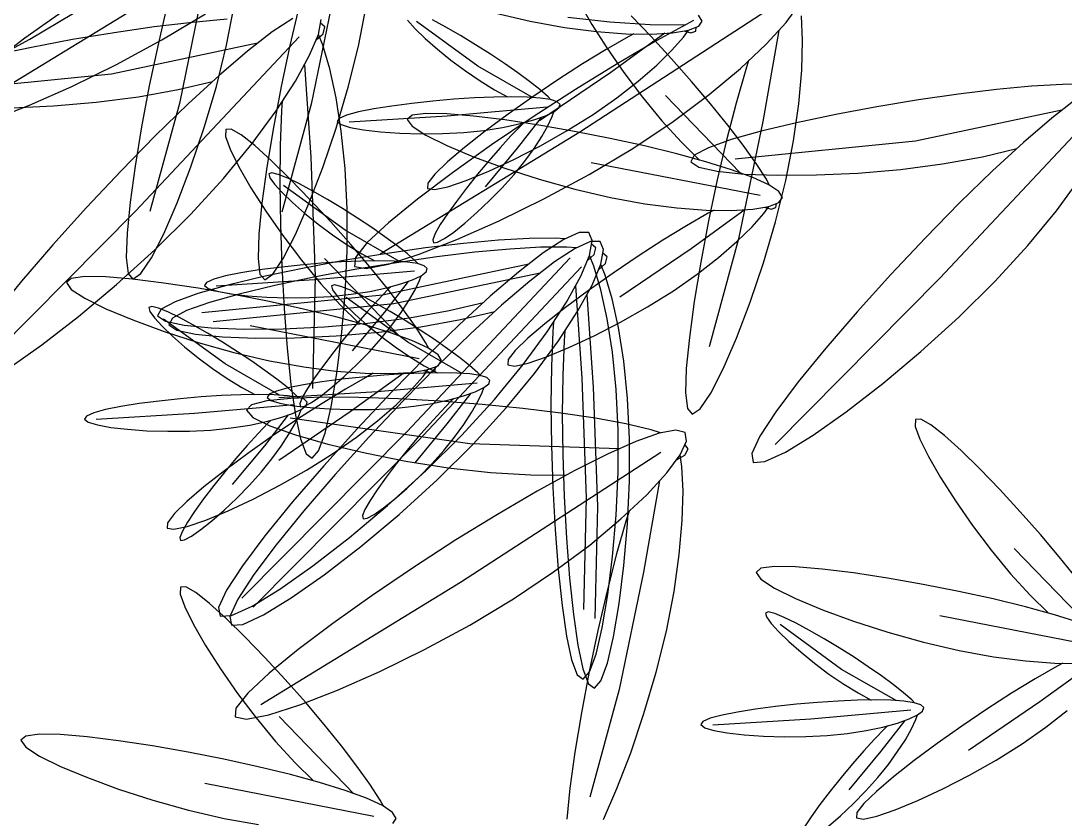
# Model space of a CAD drawing. Extents: x 302512 to 1034855, y -184136 to 410364.
# Drawn here: x 571288 to 573525, y 148566 to 150277 of the extents above; entities that cross this region are included whole.
import ezdxf

# ---------------------------------------------------------------- set-up
doc = ezdxf.new("R2010")
doc.units = 0
doc.header["$MEASUREMENT"] = 0
for name, color, linetype in [('坐椅', 7, 'Continuous'), ('树', 80, 'Continuous'), ('环境', 8, 'Continuous'), ('绿化', 97, 'Continuous'), ('绿地', 3, 'Continuous')]:
    doc.layers.add(name, color=color, linetype=linetype)
doc.styles.add('DIM_FONT', font='SIMPLEX.shx', dxfattribs={"width": 0.8})

# ---------------------------------------------------------------- blocks, each defined once
blk = doc.blocks.new('_F43BVI')
at = {"layer": '绿地'}
for p, q in [((-0.10868, 1.02029), (-0.00488, 0.8314)), ((-0.12962, 1.01317), (-0.13671, 0.99071)), ((-0.13671, 0.99071), (-0.14382, 0.96366)), ((-0.11471, 0.98297), (-0.12917, 0.84887)), ((-0.14382, 0.96366), (-0.15082, 0.9328)), ((-0.15082, 0.9328), (-0.15754, 0.8989)), ((-0.09716, 0.90173), (-0.09451, 0.93363)), ((-0.15754, 0.8989), (-0.16382, 0.86274)), ((-0.10205, 0.86564), (-0.09716, 0.90173)), ((0.36024, 0.87251), (0.28477, 0.73692)), ((-0.16382, 0.86274), (-0.16951, 0.82523)), ((-0.10913, 0.82807), (-0.10205, 0.86564)), ((0.33517, 0.86191), (0.24785, 0.8194)), ((0.29075, 0.86473), (0.26751, 0.85585)), ((-0.12917, 0.84887), (-0.16426, 0.68914)), ((0.26751, 0.85585), (0.24305, 0.84585)), ((0.36804, 0.85574), (0.38653, 0.79851)), ((0.24305, 0.84585), (0.218, 0.83496)), ((-0.00488, 0.8314), (0.09169, 0.64362)), ((0.218, 0.83496), (0.1933, 0.82361)), ((0.29235, 0.82011), (0.31281, 0.83071)), ((0.35988, 0.82918), (0.36091, 0.82326)), ((-0.16951, 0.82523), (-0.1744, 0.78779)), ((-0.11794, 0.79044), (-0.10913, 0.82807)), ((0.1933, 0.82361), (0.16996, 0.81224)), ((0.26846, 0.80929), (0.29235, 0.82011)), ((0.36091, 0.82326), (0.36559, 0.80096)), ((0.41003, 0.79671), (0.40175, 0.81962)), ((0.16996, 0.81224), (0.149, 0.8013)), ((0.149, 0.8013), (0.13146, 0.79125)), ((0.24284, 0.79922), (0.26846, 0.80929)), ((0.36559, 0.80096), (0.37136, 0.77675)), ((0.13146, 0.79125), (0.11834, 0.78253)), ((0.21652, 0.79019), (0.24284, 0.79922)), ((0.38653, 0.79851), (0.40825, 0.72385)), ((0.41765, 0.77162), (0.41003, 0.79671)), ((-0.24713, 0.78003), (-0.26846, 0.78594)), ((-0.1744, 0.78779), (-0.17825, 0.75194)), ((-0.12789, 0.7543), (-0.11794, 0.79044)), ((0.11834, 0.78253), (0.11068, 0.77559)), ((0.16647, 0.77617), (0.19067, 0.78243)), ((0.19067, 0.78243), (0.21652, 0.79019)), ((-0.22199, 0.77105), (-0.24713, 0.78003)), ((0.11068, 0.77559), (0.10948, 0.7709)), ((0.14508, 0.77165), (0.16647, 0.77617)), ((0.37136, 0.77675), (0.37808, 0.7512)), ((-0.28635, 0.7718), (-0.23074, 0.56357)), ((-0.19383, 0.75909), (-0.22199, 0.77105)), ((0.10948, 0.7709), (0.11542, 0.76877)), ((0.11542, 0.76877), (0.12767, 0.7691)), ((0.12767, 0.7691), (0.14508, 0.77165)), ((0.42428, 0.74491), (0.41765, 0.77162)), ((-0.26237, 0.76259), (-0.18863, 0.72331)), ((-0.16344, 0.74422), (-0.19383, 0.75909)), ((-0.13839, 0.7212), (-0.12789, 0.7543)), ((-0.17825, 0.75194), (-0.18085, 0.71921)), ((-0.13161, 0.72653), (-0.16344, 0.74422)), ((0.37808, 0.7512), (0.38561, 0.72494)), ((0.4298, 0.71763), (0.42428, 0.74491)), ((-0.24486, 0.72819), (-0.23811, 0.72328)), ((-0.09919, 0.70626), (-0.13161, 0.72653)), ((-0.23811, 0.72328), (-0.21191, 0.70553)), ((-0.18863, 0.72331), (-0.09486, 0.66976)), ((-0.18085, 0.71921), (-0.18198, 0.69115)), ((-0.14886, 0.6927), (-0.13839, 0.7212)), ((0.38561, 0.72494), (0.39364, 0.69897)), ((0.43413, 0.69099), (0.4298, 0.71763)), ((-0.13824, 0.71021), (-0.15465, 0.70594)), ((-0.13202, 0.71132), (-0.13824, 0.71021)), ((-0.11122, 0.71053), (-0.11452, 0.71204)), ((-0.11125, 0.70589), (-0.11122, 0.71053)), ((-0.21191, 0.70553), (-0.18277, 0.68694)), ((-0.12588, 0.70017), (-0.20135, 0.56457)), ((-0.17387, 0.69993), (-0.19537, 0.69238)), ((-0.15465, 0.70594), (-0.17387, 0.69993)), ((-0.1147, 0.70081), (-0.11125, 0.70589)), ((-0.10955, 0.69853), (-0.11412, 0.70467)), ((-0.10147, 0.68479), (-0.10955, 0.69853)), ((-0.06734, 0.68437), (-0.09919, 0.70626)), ((0.39364, 0.69897), (0.40187, 0.67434)), ((-0.28496, 0.69101), (-0.28826, 0.69252)), ((-0.28499, 0.68637), (-0.28496, 0.69101)), ((-0.15095, 0.68956), (-0.23827, 0.64706)), ((-0.19537, 0.69238), (-0.21861, 0.6835)), ((-0.18198, 0.69115), (-0.18141, 0.66928)), ((-0.15872, 0.67035), (-0.14886, 0.6927)), ((0.34914, 0.68926), (0.34063, 0.6842)), ((0.35244, 0.69089), (0.34914, 0.68926)), ((0.3671, 0.68736), (0.36355, 0.69006)), ((0.43718, 0.66618), (0.43413, 0.69099)), ((-0.30351, 0.65392), (-0.29331, 0.68427)), ((-0.28844, 0.68128), (-0.28499, 0.68637)), ((-0.28329, 0.679), (-0.28785, 0.68515)), ((-0.27521, 0.66527), (-0.28329, 0.679)), ((-0.21861, 0.6835), (-0.24307, 0.6735)), ((-0.18277, 0.68694), (-0.15138, 0.66794)), ((-0.11809, 0.68339), (-0.09959, 0.62616)), ((-0.09295, 0.66756), (-0.10147, 0.68479)), ((-0.0373, 0.66196), (-0.06734, 0.68437)), ((0.34063, 0.6842), (0.33084, 0.67772)), ((0.35769, 0.68563), (0.33738, 0.59741)), ((0.37386, 0.68097), (0.3671, 0.68736)), ((0.38143, 0.6727), (0.37386, 0.68097)), ((-0.24307, 0.6735), (-0.26812, 0.66261)), ((-0.18141, 0.66928), (-0.17891, 0.65514)), ((-0.16739, 0.65569), (-0.15872, 0.67035)), ((-0.09486, 0.66976), (-0.01053, 0.6143)), ((0.34536, 0.67562), (0.30332, 0.63765)), ((0.32001, 0.67), (0.30843, 0.66126)), ((0.33084, 0.67772), (0.32001, 0.67)), ((0.36478, 0.6775), (0.38442, 0.64842)), ((0.38952, 0.66272), (0.38143, 0.6727)), ((0.40187, 0.67434), (0.40998, 0.65214)), ((-0.26812, 0.66261), (-0.29283, 0.65126)), ((-0.29182, 0.66387), (-0.27333, 0.60663)), ((-0.26669, 0.64804), (-0.27521, 0.66527)), ((-0.15138, 0.66794), (-0.11852, 0.64899)), ((-0.08437, 0.64727), (-0.09295, 0.66756)), ((-0.01029, 0.64014), (-0.0373, 0.66196)), ((0.30843, 0.66126), (0.29635, 0.65169)), ((0.36451, 0.66129), (0.36605, 0.65814)), ((0.39788, 0.65123), (0.38952, 0.66272)), ((0.43887, 0.64438), (0.43718, 0.66618)), ((-0.3169, 0.62005), (-0.30351, 0.65392)), ((-0.29283, 0.65126), (-0.31617, 0.63989)), ((-0.19378, 0.64776), (-0.17331, 0.65836)), ((-0.17891, 0.65514), (-0.17426, 0.65027)), ((-0.17426, 0.65027), (-0.16739, 0.65569)), ((-0.12625, 0.65683), (-0.12521, 0.65091)), ((-0.12521, 0.65091), (-0.12054, 0.62861)), ((0.29635, 0.65169), (0.28407, 0.64153)), ((0.32814, 0.64526), (0.33789, 0.65452)), ((0.36605, 0.65814), (0.37228, 0.6464)), ((0.40621, 0.6384), (0.39788, 0.65123)), ((0.40998, 0.65214), (0.41766, 0.63343)), ((-0.25811, 0.62775), (-0.26669, 0.64804)), ((-0.21766, 0.63694), (-0.19378, 0.64776)), ((-0.11852, 0.64899), (-0.08541, 0.63082)), ((-0.07609, 0.62437), (-0.08437, 0.64727)), ((0.28407, 0.64153), (0.27207, 0.63116)), ((0.31651, 0.63532), (0.32814, 0.64526)), ((0.37228, 0.6464), (0.37944, 0.63377)), ((0.38442, 0.64842), (0.40869, 0.61011)), ((0.43912, 0.62679), (0.43887, 0.64438)), ((-0.29998, 0.63731), (-0.29895, 0.63139)), ((-0.29895, 0.63139), (-0.29427, 0.60908)), ((-0.24328, 0.62688), (-0.21766, 0.63694)), ((0.01245, 0.62001), (-0.01029, 0.64014)), ((0.30332, 0.63765), (0.24765, 0.59742)), ((0.27207, 0.63116), (0.26083, 0.62101)), ((0.30378, 0.62553), (0.31651, 0.63532)), ((0.37944, 0.63377), (0.38735, 0.62055)), ((0.41426, 0.62451), (0.40621, 0.6384)), ((0.41766, 0.63343), (0.42459, 0.61929)), ((-0.2696, 0.61784), (-0.24328, 0.62688)), ((-0.24983, 0.60484), (-0.25811, 0.62775)), ((-0.12054, 0.62861), (-0.11477, 0.6044)), ((-0.09959, 0.62616), (-0.07787, 0.5515)), ((-0.08541, 0.63082), (-0.05342, 0.61418)), ((-0.06848, 0.59927), (-0.07609, 0.62437)), ((0.2905, 0.6162), (0.30378, 0.62553)), ((0.42178, 0.61012), (0.41426, 0.62451)), ((0.43784, 0.6146), (0.43912, 0.62679)), ((-0.33276, 0.58526), (-0.3169, 0.62005)), ((-0.29545, 0.61008), (-0.2696, 0.61784)), ((-0.05342, 0.61418), (-0.02388, 0.59986)), ((0.02969, 0.60269), (0.01245, 0.62001)), ((0.26083, 0.62101), (0.25087, 0.61148)), ((0.27728, 0.60766), (0.2905, 0.6162)), ((0.38735, 0.62055), (0.39583, 0.60705)), ((0.42459, 0.61929), (0.43046, 0.61079)), ((0.43497, 0.60899), (0.43784, 0.6146)), ((-0.34104, 0.5993), (-0.31965, 0.60382)), ((-0.31965, 0.60382), (-0.29545, 0.61008)), ((-0.29427, 0.60908), (-0.2885, 0.58488)), ((-0.27333, 0.60663), (-0.25161, 0.53198)), ((-0.24221, 0.57975), (-0.24983, 0.60484)), ((-0.11477, 0.6044), (-0.10804, 0.57885)), ((0.24266, 0.603), (0.23673, 0.59599)), ((0.25087, 0.61148), (0.24266, 0.603)), ((0.26473, 0.60023), (0.27728, 0.60766)), ((0.39583, 0.60705), (0.40454, 0.5938)), ((0.42852, 0.5959), (0.42178, 0.61012)), ((0.43046, 0.61079), (0.43497, 0.60899)), ((-0.06184, 0.57256), (-0.06848, 0.59927)), ((-0.02388, 0.59986), (0.00185, 0.5886)), ((0.04019, 0.58929), (0.02969, 0.60269)), ((0.23673, 0.59599), (0.23356, 0.59086)), ((0.24413, 0.58998), (0.25348, 0.59423)), ((0.25348, 0.59423), (0.26473, 0.60023)), ((0.33738, 0.59741), (0.31512, 0.51157)), ((0.40454, 0.5938), (0.41314, 0.58133)), ((0.43425, 0.58249), (0.42852, 0.5959)), ((-0.2885, 0.58488), (-0.28178, 0.55933)), ((0.00185, 0.5886), (0.02243, 0.58118)), ((0.04273, 0.58091), (0.04019, 0.58929)), ((0.23356, 0.59086), (0.23365, 0.58804)), ((0.23365, 0.58804), (0.23732, 0.58781)), ((0.23732, 0.58781), (0.24413, 0.58998)), ((-0.23558, 0.55303), (-0.24221, 0.57975)), ((-0.10804, 0.57885), (-0.10052, 0.5526)), ((0.02243, 0.58118), (0.0365, 0.57836)), ((0.0365, 0.57836), (0.04273, 0.58091)), ((0.41314, 0.58133), (0.42129, 0.57021)), ((-0.05632, 0.54529), (-0.06184, 0.57256)), ((0.07138, 0.56783), (0.06662, 0.56615)), ((0.07583, 0.56318), (0.07138, 0.56783)), ((0.42129, 0.57021), (0.42862, 0.56097)), ((-0.28178, 0.55933), (-0.27426, 0.53307)), ((-0.23074, 0.56357), (-0.18188, 0.35815)), ((0.08464, 0.55747), (0.07415, 0.55919)), ((0.0773, 0.55477), (0.07583, 0.56318)), ((0.10597, 0.55156), (0.08464, 0.55747)), ((-0.26659, 0.54772), (-0.2699, 0.54609)), ((-0.25193, 0.5442), (-0.25548, 0.5469)), ((-0.23006, 0.52576), (-0.23558, 0.55303)), ((-0.11625, 0.55209), (-0.12047, 0.54932)), ((-0.11082, 0.54863), (-0.11625, 0.55209)), ((-0.10738, 0.54082), (-0.11082, 0.54863)), ((-0.10052, 0.5526), (-0.09248, 0.52662)), ((0.04986, 0.54854), (0.04472, 0.54143)), ((0.13111, 0.54259), (0.10597, 0.55156)), ((-0.2784, 0.54104), (-0.2882, 0.53455)), ((-0.26135, 0.54247), (-0.28165, 0.45425)), ((-0.2699, 0.54609), (-0.2784, 0.54104)), ((-0.24517, 0.53781), (-0.25193, 0.5442)), ((-0.23761, 0.52953), (-0.24517, 0.53781)), ((-0.1271, 0.54486), (-0.13131, 0.54209)), ((-0.12166, 0.5414), (-0.1271, 0.54486)), ((-0.11174, 0.53797), (-0.12234, 0.53713)), ((-0.11822, 0.53359), (-0.12166, 0.5414)), ((-0.08962, 0.53733), (-0.11174, 0.53797)), ((-0.1009, 0.5452), (-0.11149, 0.54436)), ((-0.07877, 0.54456), (-0.1009, 0.5452)), ((-0.06306, 0.53463), (-0.08962, 0.53733)), ((-0.05222, 0.54186), (-0.07877, 0.54456)), ((-0.052, 0.51865), (-0.05632, 0.54529)), ((-0.02201, 0.53698), (-0.05222, 0.54186)), ((0.01105, 0.52981), (-0.02201, 0.53698)), ((0.04472, 0.54143), (0.03247, 0.52132)), ((0.06675, 0.54333), (0.12236, 0.3351)), ((0.15927, 0.53062), (0.13111, 0.54259)), ((-0.27367, 0.53246), (-0.31571, 0.49448)), ((-0.2882, 0.53455), (-0.29902, 0.52684)), ((-0.27426, 0.53307), (-0.26622, 0.50709)), ((-0.25426, 0.53433), (-0.23462, 0.50526)), ((-0.22951, 0.51956), (-0.23761, 0.52953)), ((-0.13253, 0.52821), (-0.13582, 0.52008)), ((-0.03286, 0.52975), (-0.06306, 0.53463)), ((0.00021, 0.52258), (-0.03286, 0.52975)), ((0.04619, 0.52024), (0.01105, 0.52981)), ((0.09073, 0.53412), (0.16447, 0.49484)), ((0.18966, 0.51575), (0.15927, 0.53062)), ((-0.31061, 0.51809), (-0.32269, 0.50852)), ((-0.29902, 0.52684), (-0.31061, 0.51809)), ((-0.25452, 0.51813), (-0.25299, 0.51497)), ((-0.22573, 0.49912), (-0.23006, 0.52576)), ((-0.22116, 0.50806), (-0.22951, 0.51956)), ((-0.14337, 0.52098), (-0.14666, 0.51285)), ((-0.13582, 0.52008), (-0.14291, 0.49762)), ((-0.12573, 0.51996), (-0.02193, 0.33107)), ((-0.11488, 0.52719), (-0.01108, 0.3383)), ((-0.09248, 0.52662), (-0.08426, 0.502)), ((-0.08939, 0.52398), (-0.00841, 0.50348)), ((-0.04895, 0.49383), (-0.052, 0.51865)), ((0.03535, 0.51301), (0.00021, 0.52258)), ((0.03247, 0.52132), (0.01908, 0.49675)), ((0.08252, 0.50832), (0.04619, 0.52024)), ((-0.2909, 0.50209), (-0.28114, 0.51135)), ((-0.25299, 0.51497), (-0.24675, 0.50324)), ((-0.14666, 0.51285), (-0.15375, 0.49039)), ((-0.10024, 0.51675), (-0.01925, 0.49625)), ((0.07167, 0.50109), (0.03535, 0.51301)), ((0.22149, 0.49806), (0.18966, 0.51575)), ((-0.32269, 0.50852), (-0.33496, 0.49836)), ((-0.30252, 0.49216), (-0.2909, 0.50209)), ((-0.26622, 0.50709), (-0.25799, 0.48247)), ((-0.24675, 0.50324), (-0.23959, 0.49061)), ((-0.23462, 0.50526), (-0.21034, 0.46694)), ((-0.21282, 0.49524), (-0.22116, 0.50806)), ((-0.08426, 0.502), (-0.07615, 0.47979)), ((-0.00841, 0.50348), (0.09545, 0.47392)), ((0.05197, 0.50853), (0.00586, 0.38178)), ((0.10783, 0.48745), (0.07167, 0.50109)), ((0.11868, 0.49468), (0.08252, 0.50832)), ((0.10824, 0.49973), (0.11499, 0.49481)), ((-0.31571, 0.49448), (-0.37138, 0.45425)), ((-0.33496, 0.49836), (-0.34697, 0.488)), ((-0.31525, 0.48236), (-0.30252, 0.49216)), ((-0.23959, 0.49061), (-0.23168, 0.47738)), ((-0.22268, 0.47431), (-0.22573, 0.49912)), ((-0.20477, 0.48134), (-0.21282, 0.49524)), ((-0.15375, 0.49039), (-0.16087, 0.46334)), ((-0.14291, 0.49762), (-0.15003, 0.47057)), ((-0.12091, 0.48987), (-0.13537, 0.35577)), ((-0.06417, 0.49478), (-0.05644, 0.49162)), ((-0.05644, 0.49162), (-0.02675, 0.48065)), ((-0.04726, 0.47204), (-0.04895, 0.49383)), ((-0.01925, 0.49625), (0.08461, 0.46669)), ((0.01908, 0.49675), (0.00491, 0.46845)), ((0.11499, 0.49481), (0.14119, 0.47707)), ((0.15321, 0.4801), (0.11868, 0.49468)), ((0.16447, 0.49484), (0.25824, 0.4413)), ((0.25391, 0.4778), (0.22149, 0.49806)), ((-0.34697, 0.488), (-0.3582, 0.47784)), ((-0.32853, 0.47304), (-0.31525, 0.48236)), ((-0.25799, 0.48247), (-0.24988, 0.46027)), ((-0.19726, 0.46696), (-0.20477, 0.48134)), ((-0.13176, 0.48264), (-0.14622, 0.34854)), ((-0.07502, 0.48755), (-0.06729, 0.48439)), ((-0.06729, 0.48439), (-0.0376, 0.47342)), ((-0.02675, 0.48065), (0.00598, 0.46957)), ((0.14236, 0.47287), (0.10783, 0.48745)), ((-0.3582, 0.47784), (-0.36817, 0.46832)), ((-0.34176, 0.46449), (-0.32853, 0.47304)), ((-0.23168, 0.47738), (-0.22321, 0.46389)), ((-0.22099, 0.45251), (-0.22268, 0.47431)), ((-0.07615, 0.47979), (-0.06847, 0.46109)), ((-0.04701, 0.45444), (-0.04726, 0.47204)), ((-0.0376, 0.47342), (-0.00486, 0.46234)), ((0.09545, 0.47392), (0.1906, 0.44023)), ((0.14119, 0.47707), (0.17033, 0.45848)), ((0.17381, 0.45814), (0.14236, 0.47287)), ((0.18465, 0.46537), (0.15321, 0.4801)), ((0.28576, 0.4559), (0.25391, 0.4778)), ((-0.35431, 0.45706), (-0.34176, 0.46449)), ((-0.22321, 0.46389), (-0.2145, 0.45063)), ((-0.19052, 0.45273), (-0.19726, 0.46696)), ((-0.16087, 0.46334), (-0.16787, 0.43247)), ((-0.15003, 0.47057), (-0.15702, 0.4397)), ((0.00491, 0.46845), (-0.00972, 0.43714)), ((-0.00486, 0.46234), (0.03016, 0.45139)), ((0.00598, 0.46957), (0.04101, 0.45862)), ((0.08461, 0.46669), (0.17975, 0.433)), ((0.21154, 0.45127), (0.18465, 0.46537)), ((-0.36556, 0.45106), (-0.35431, 0.45706)), ((-0.28165, 0.45425), (-0.30391, 0.36841)), ((-0.24988, 0.46027), (-0.2422, 0.44156)), ((-0.22074, 0.43492), (-0.22099, 0.45251)), ((-0.18478, 0.43932), (-0.19052, 0.45273)), ((-0.06847, 0.46109), (-0.06153, 0.44695)), ((-0.04828, 0.44225), (-0.04701, 0.45444)), ((0.04101, 0.45862), (0.07745, 0.44809)), ((0.04959, 0.42545), (0.05979, 0.4558)), ((0.17033, 0.45848), (0.20172, 0.43947)), ((0.2007, 0.44404), (0.17381, 0.45814)), ((0.3158, 0.43349), (0.28576, 0.4559)), ((-0.3749, 0.44681), (-0.36556, 0.45106)), ((-0.2145, 0.45063), (-0.20589, 0.43817)), ((-0.06153, 0.44695), (-0.05566, 0.43844)), ((0.03016, 0.45139), (0.06661, 0.44086)), ((0.07745, 0.44809), (0.11394, 0.43836)), ((0.22158, 0.43134), (0.2007, 0.44404)), ((0.23242, 0.43857), (0.21154, 0.45127)), ((-0.2422, 0.44156), (-0.23527, 0.42742)), ((-0.22202, 0.42273), (-0.22074, 0.43492)), ((-0.20589, 0.43817), (-0.19775, 0.42704)), ((-0.1803, 0.42738), (-0.18478, 0.43932)), ((-0.15702, 0.4397), (-0.16374, 0.4058)), ((-0.1142, 0.4014), (-0.11156, 0.4333)), ((-0.10336, 0.40863), (-0.10071, 0.44054)), ((-0.05566, 0.43844), (-0.05116, 0.43664)), ((-0.05116, 0.43664), (-0.04828, 0.44225)), ((-0.00972, 0.43714), (-0.02447, 0.40354)), ((0.06661, 0.44086), (0.10309, 0.43113)), ((0.11394, 0.43836), (0.14898, 0.42986)), ((0.20172, 0.43947), (0.23458, 0.42052)), ((0.24583, 0.42807), (0.23242, 0.43857)), ((0.25824, 0.4413), (0.34257, 0.38584)), ((0.34281, 0.41167), (0.3158, 0.43349)), ((-0.23527, 0.42742), (-0.2294, 0.41892)), ((-0.19775, 0.42704), (-0.19041, 0.41781)), ((-0.17731, 0.41756), (-0.1803, 0.42738)), ((-0.16787, 0.43247), (-0.17458, 0.39857)), ((0.0362, 0.39158), (0.04959, 0.42545)), ((0.10309, 0.43113), (0.13814, 0.42263)), ((0.14898, 0.42986), (0.18109, 0.42301)), ((0.23498, 0.42084), (0.22158, 0.43134)), ((0.2503, 0.42055), (0.24583, 0.42807)), ((-0.36647, 0.39755), (-0.3983, 0.41524)), ((-0.2294, 0.41892), (-0.2249, 0.41712)), ((-0.2249, 0.41712), (-0.22202, 0.42273)), ((-0.19041, 0.41781), (-0.18423, 0.41101)), ((-0.17605, 0.41052), (-0.17731, 0.41756)), ((0.13814, 0.42263), (0.17024, 0.41578)), ((0.17024, 0.41578), (0.19792, 0.411)), ((0.18109, 0.42301), (0.20876, 0.41823)), ((0.20876, 0.41823), (0.23052, 0.41595)), ((0.23052, 0.41595), (0.24486, 0.41658)), ((0.23458, 0.42052), (0.26769, 0.40235)), ((0.23945, 0.41332), (0.23498, 0.42084)), ((0.24486, 0.41658), (0.2503, 0.42055)), ((-0.18423, 0.41101), (-0.17956, 0.40719)), ((-0.17956, 0.40719), (-0.17675, 0.40692)), ((-0.17675, 0.40692), (-0.17605, 0.41052)), ((-0.16374, 0.4058), (-0.17003, 0.36964)), ((-0.10826, 0.37254), (-0.10336, 0.40863)), ((-0.04428, 0.4051), (-0.06459, 0.31688)), ((-0.05283, 0.40872), (-0.06133, 0.40367)), ((-0.04952, 0.41035), (-0.05283, 0.40872)), ((-0.03486, 0.40683), (-0.03841, 0.40953)), ((-0.02811, 0.40044), (-0.03486, 0.40683)), ((0.19792, 0.411), (0.21967, 0.40872)), ((0.21967, 0.40872), (0.23402, 0.40935)), ((0.23402, 0.40935), (0.23945, 0.41332)), ((0.36555, 0.39154), (0.34281, 0.41167)), ((-0.33405, 0.37729), (-0.36647, 0.39755)), ((-0.17458, 0.39857), (-0.18087, 0.36241)), ((-0.1191, 0.36531), (-0.1142, 0.4014)), ((-0.07113, 0.39718), (-0.08195, 0.38947)), ((-0.06133, 0.40367), (-0.07113, 0.39718)), ((-0.02447, 0.40354), (-0.03896, 0.36849)), ((-0.03719, 0.39696), (-0.01755, 0.36789)), ((-0.02054, 0.39216), (-0.02811, 0.40044)), ((0.26769, 0.40235), (0.29968, 0.38572)), ((-0.42349, 0.39434), (-0.32972, 0.34079)), ((-0.16637, 0.38631), (-0.17487, 0.38125)), ((-0.16306, 0.38794), (-0.16637, 0.38631)), ((-0.1484, 0.38441), (-0.15195, 0.38711)), ((-0.05661, 0.39509), (-0.09864, 0.35711)), ((-0.08195, 0.38947), (-0.09354, 0.38072)), ((-0.01244, 0.38219), (-0.02054, 0.39216)), ((0.02034, 0.3568), (0.0362, 0.39158)), ((-0.3022, 0.3554), (-0.33405, 0.37729)), ((-0.17487, 0.38125), (-0.18467, 0.37477)), ((-0.15782, 0.38268), (-0.17813, 0.29446)), ((-0.14165, 0.37802), (-0.1484, 0.38441)), ((-0.13408, 0.36975), (-0.14165, 0.37802)), ((-0.09354, 0.38072), (-0.10562, 0.37115)), ((0.00586, 0.38178), (-0.06641, 0.23508)), ((-0.03746, 0.38076), (-0.03592, 0.3776)), ((-0.03592, 0.3776), (-0.02968, 0.36587)), ((-0.00409, 0.37069), (-0.01244, 0.38219)), ((0.29968, 0.38572), (0.32922, 0.37139)), ((-0.39243, 0.37423), (-0.39665, 0.37146)), ((-0.387, 0.37077), (-0.39243, 0.37423)), ((-0.37708, 0.36733), (-0.38767, 0.3665)), ((-0.38356, 0.36296), (-0.387, 0.37077)), ((-0.35495, 0.3667), (-0.37708, 0.36733)), ((-0.17015, 0.37267), (-0.21218, 0.3347)), ((-0.18467, 0.37477), (-0.19549, 0.36705)), ((-0.17003, 0.36964), (-0.17572, 0.33214)), ((-0.15073, 0.37455), (-0.13109, 0.34547)), ((-0.12598, 0.35977), (-0.13408, 0.36975)), ((-0.10999, 0.36799), (-0.12921, 0.36198)), ((-0.10562, 0.37115), (-0.11789, 0.36099)), ((-0.11534, 0.33497), (-0.10826, 0.37254)), ((-0.09358, 0.37226), (-0.10999, 0.36799)), ((-0.08736, 0.37337), (-0.09358, 0.37226)), ((-0.07383, 0.36472), (-0.06408, 0.37398)), ((-0.07004, 0.36286), (-0.06659, 0.36794)), ((-0.06657, 0.37258), (-0.06987, 0.37409)), ((-0.06659, 0.36794), (-0.06657, 0.37258)), ((-0.03896, 0.36849), (-0.05266, 0.33329)), ((-0.01755, 0.36789), (0.00673, 0.32957)), ((0.00425, 0.35787), (-0.00409, 0.37069)), ((0.32922, 0.37139), (0.35495, 0.36013)), ((-0.41763, 0.35797), (-0.38624, 0.33896)), ((-0.3284, 0.364), (-0.35495, 0.3667)), ((-0.29819, 0.35911), (-0.3284, 0.364)), ((-0.26513, 0.35194), (-0.29819, 0.35911)), ((-0.20708, 0.35831), (-0.21916, 0.34874)), ((-0.19549, 0.36705), (-0.20708, 0.35831)), ((-0.18087, 0.36241), (-0.18656, 0.32491)), ((-0.08123, 0.36222), (-0.1567, 0.22662)), ((-0.151, 0.35834), (-0.14946, 0.35519)), ((-0.12921, 0.36198), (-0.15071, 0.35443)), ((-0.11789, 0.36099), (-0.1299, 0.35063)), ((-0.12618, 0.32774), (-0.1191, 0.36531)), ((-0.11763, 0.34828), (-0.12598, 0.35977)), ((-0.08546, 0.35479), (-0.07383, 0.36472)), ((-0.06489, 0.36058), (-0.06946, 0.36672)), ((-0.05681, 0.34684), (-0.06489, 0.36058)), ((-0.02968, 0.36587), (-0.02252, 0.35324)), ((-0.39106, 0.34933), (-0.28726, 0.16044)), ((-0.27216, 0.33299), (-0.3022, 0.3554)), ((-0.22999, 0.34237), (-0.26513, 0.35194)), ((-0.21916, 0.34874), (-0.23143, 0.33858)), ((-0.10629, 0.35161), (-0.19361, 0.30911)), ((-0.18737, 0.34231), (-0.17762, 0.35157)), ((-0.14622, 0.34854), (-0.18131, 0.18881)), ((-0.15071, 0.35443), (-0.17396, 0.34555)), ((-0.13537, 0.35577), (-0.17046, 0.19604)), ((-0.09864, 0.35711), (-0.15431, 0.31688)), ((-0.14946, 0.35519), (-0.14322, 0.34345)), ((-0.1299, 0.35063), (-0.14113, 0.34047)), ((-0.09818, 0.34499), (-0.08546, 0.35479)), ((-0.02252, 0.35324), (-0.01461, 0.34001)), ((0.00279, 0.32236), (0.02034, 0.3568)), ((0.01229, 0.34397), (0.00425, 0.35787)), ((-0.36557, 0.34612), (-0.28459, 0.32562)), ((-0.32972, 0.34079), (-0.24539, 0.28533)), ((-0.19366, 0.33046), (-0.22999, 0.34237)), ((-0.199, 0.33237), (-0.18737, 0.34231)), ((-0.17396, 0.34555), (-0.19841, 0.33555)), ((-0.14113, 0.34047), (-0.1511, 0.33095)), ((-0.14322, 0.34345), (-0.13606, 0.33082)), ((-0.13109, 0.34547), (-0.10681, 0.30716)), ((-0.10929, 0.33545), (-0.11763, 0.34828)), ((-0.11147, 0.33567), (-0.09818, 0.34499)), ((-0.07343, 0.34544), (-0.05494, 0.28821)), ((-0.0483, 0.32961), (-0.05681, 0.34684)), ((-0.01461, 0.34001), (-0.00614, 0.32652)), ((0.01981, 0.32959), (0.01229, 0.34397)), ((-0.38624, 0.33896), (-0.35337, 0.32002)), ((-0.24515, 0.31116), (-0.27216, 0.33299)), ((-0.21218, 0.3347), (-0.26785, 0.29447)), ((-0.23143, 0.33858), (-0.24344, 0.32821)), ((-0.19841, 0.33555), (-0.22346, 0.32466)), ((-0.21172, 0.32258), (-0.199, 0.33237)), ((-0.1575, 0.31682), (-0.19366, 0.33046)), ((-0.17572, 0.33214), (-0.1806, 0.29469)), ((-0.1511, 0.33095), (-0.1593, 0.32247)), ((-0.13606, 0.33082), (-0.12815, 0.3176)), ((-0.12469, 0.32712), (-0.11147, 0.33567)), ((-0.12414, 0.29734), (-0.11534, 0.33497)), ((-0.10125, 0.32156), (-0.10929, 0.33545)), ((-0.05266, 0.33329), (-0.06498, 0.2994)), ((-0.02193, 0.33107), (0.07464, 0.1433)), ((-0.01108, 0.3383), (0.08548, 0.15053)), ((0.12236, 0.3351), (0.17122, 0.12968)), ((-0.28459, 0.32562), (-0.18073, 0.29605)), ((-0.24344, 0.32821), (-0.25467, 0.31806)), ((-0.22346, 0.32466), (-0.24817, 0.31331)), ((-0.22501, 0.31325), (-0.21172, 0.32258)), ((-0.18656, 0.32491), (-0.19145, 0.28746)), ((-0.1593, 0.32247), (-0.16524, 0.31545)), ((-0.14912, 0.30981), (-0.12865, 0.32041)), ((-0.13724, 0.31969), (-0.12469, 0.32712)), ((-0.13499, 0.29011), (-0.12618, 0.32774)), ((-0.09373, 0.30717), (-0.10125, 0.32156)), ((-0.03972, 0.30933), (-0.0483, 0.32961)), ((-0.01551, 0.28965), (0.00279, 0.32236)), ((-0.00614, 0.32652), (0.00257, 0.31326)), ((0.02655, 0.31536), (0.01981, 0.32959)), ((-0.39709, 0.312), (-0.41155, 0.1779)), ((-0.35337, 0.32002), (-0.32027, 0.30184)), ((-0.34035, 0.31691), (-0.33262, 0.31375)), ((-0.33262, 0.31375), (-0.30293, 0.30279)), ((-0.24817, 0.31331), (-0.27151, 0.30194)), ((-0.25467, 0.31806), (-0.26464, 0.30853)), ((-0.22241, 0.29104), (-0.24515, 0.31116)), ((-0.23823, 0.30471), (-0.22501, 0.31325)), ((-0.16524, 0.31545), (-0.16841, 0.31033)), ((-0.15783, 0.30944), (-0.14849, 0.31369)), ((-0.12297, 0.30224), (-0.1575, 0.31682)), ((-0.14849, 0.31369), (-0.13724, 0.31969)), ((-0.12815, 0.3176), (-0.11968, 0.3041)), ((-0.06459, 0.31688), (-0.08685, 0.23104)), ((-0.08159, 0.31888), (-0.08056, 0.31296)), ((-0.08056, 0.31296), (-0.07588, 0.29066)), ((0.00257, 0.31326), (0.01118, 0.3008)), ((0.03228, 0.30195), (0.02655, 0.31536)), ((-0.40401, 0.28476), (-0.43584, 0.30245)), ((-0.32027, 0.30184), (-0.28828, 0.28521)), ((-0.30293, 0.30279), (-0.2702, 0.29171)), ((-0.27151, 0.30194), (-0.29246, 0.291)), ((-0.26464, 0.30853), (-0.27284, 0.30005)), ((-0.25078, 0.29728), (-0.23823, 0.30471)), ((-0.173, 0.29899), (-0.14912, 0.30981)), ((-0.16841, 0.31033), (-0.16832, 0.3075)), ((-0.16832, 0.3075), (-0.16465, 0.30727)), ((-0.16465, 0.30727), (-0.15783, 0.30944)), ((-0.09153, 0.28751), (-0.12297, 0.30224)), ((-0.11968, 0.3041), (-0.11097, 0.29085)), ((-0.08699, 0.29295), (-0.09373, 0.30717)), ((-0.03144, 0.28642), (-0.03972, 0.30933)), ((0.03677, 0.29001), (0.03228, 0.30195)), ((-0.42621, 0.2927), (-0.4332, 0.26183)), ((-0.27878, 0.29304), (-0.28195, 0.28791)), ((-0.27284, 0.30005), (-0.27878, 0.29304)), ((-0.26203, 0.29128), (-0.25078, 0.29728)), ((-0.17813, 0.29446), (-0.20039, 0.20862)), ((-0.19863, 0.28893), (-0.173, 0.29899)), ((-0.1806, 0.29469), (-0.18446, 0.25884)), ((-0.18073, 0.29605), (-0.08558, 0.26237)), ((-0.13409, 0.2612), (-0.12414, 0.29734)), ((-0.08126, 0.27954), (-0.08699, 0.29295)), ((-0.06498, 0.2994), (-0.07533, 0.26825)), ((0.01118, 0.3008), (0.01932, 0.28967)), ((-0.37159, 0.2645), (-0.40401, 0.28476)), ((-0.29246, 0.291), (-0.31001, 0.28095)), ((-0.28828, 0.28521), (-0.25874, 0.27088)), ((-0.28195, 0.28791), (-0.28186, 0.28509)), ((-0.28186, 0.28509), (-0.27819, 0.28486)), ((-0.27819, 0.28486), (-0.27137, 0.28703)), ((-0.27137, 0.28703), (-0.26203, 0.29128)), ((-0.2702, 0.29171), (-0.23517, 0.28076)), ((-0.22495, 0.27989), (-0.19863, 0.28893)), ((-0.20517, 0.27372), (-0.22241, 0.29104)), ((-0.19145, 0.28746), (-0.1953, 0.25161)), ((-0.14493, 0.25397), (-0.13499, 0.29011)), ((-0.11097, 0.29085), (-0.10237, 0.27838)), ((-0.06464, 0.2734), (-0.09153, 0.28751)), ((-0.07588, 0.29066), (-0.07011, 0.26645)), ((-0.05494, 0.28821), (-0.03322, 0.21355)), ((-0.03362, 0.26003), (-0.01551, 0.28965)), ((-0.02382, 0.26132), (-0.03144, 0.28642)), ((0.01932, 0.28967), (0.02666, 0.28044)), ((0.03976, 0.28019), (0.03677, 0.29001)), ((-0.46103, 0.28155), (-0.36726, 0.228)), ((-0.31001, 0.28095), (-0.32312, 0.27223)), ((-0.25079, 0.27213), (-0.22495, 0.27989)), ((-0.23517, 0.28076), (-0.19873, 0.27022)), ((-0.19467, 0.26031), (-0.20517, 0.27372)), ((-0.10237, 0.27838), (-0.09422, 0.26726)), ((-0.07677, 0.26759), (-0.08126, 0.27954)), ((-0.04376, 0.26071), (-0.06464, 0.2734)), ((0.02666, 0.28044), (0.03283, 0.27364)), ((0.03283, 0.27364), (0.0375, 0.26982)), ((0.04102, 0.27315), (0.03976, 0.28019)), ((0.04032, 0.26955), (0.04102, 0.27315)), ((-0.33974, 0.24261), (-0.37159, 0.2645)), ((-0.33079, 0.2653), (-0.33198, 0.2606)), ((-0.32312, 0.27223), (-0.33079, 0.2653)), ((-0.29639, 0.26135), (-0.275, 0.26587)), ((-0.275, 0.26587), (-0.25079, 0.27213)), ((-0.25874, 0.27088), (-0.23301, 0.25962)), ((-0.19873, 0.27022), (-0.16224, 0.26049)), ((-0.09422, 0.26726), (-0.08689, 0.25802)), ((-0.07533, 0.26825), (-0.08314, 0.24127)), ((-0.07378, 0.25778), (-0.07677, 0.26759)), ((-0.07011, 0.26645), (-0.06338, 0.2409)), ((0.0375, 0.26982), (0.04032, 0.26955)), ((-0.4332, 0.26183), (-0.43992, 0.22793)), ((-0.37954, 0.23077), (-0.37689, 0.26267)), ((-0.33198, 0.2606), (-0.32605, 0.25848)), ((-0.32605, 0.25848), (-0.31379, 0.25881)), ((-0.31379, 0.25881), (-0.29639, 0.26135)), ((-0.23301, 0.25962), (-0.21243, 0.2522)), ((-0.19213, 0.25194), (-0.19467, 0.26031)), ((-0.18446, 0.25884), (-0.18706, 0.22611)), ((-0.16224, 0.26049), (-0.1272, 0.25199)), ((-0.14459, 0.22811), (-0.13409, 0.2612)), ((-0.08689, 0.25802), (-0.08071, 0.25122)), ((-0.07252, 0.25074), (-0.07378, 0.25778)), ((-0.05061, 0.23486), (-0.03362, 0.26003)), ((-0.03035, 0.25021), (-0.04376, 0.26071)), ((-0.01719, 0.23461), (-0.02382, 0.26132)), ((-0.45517, 0.24518), (-0.42378, 0.22617)), ((-0.21243, 0.2522), (-0.19836, 0.24939)), ((-0.19836, 0.24939), (-0.19213, 0.25194)), ((-0.1953, 0.25161), (-0.1979, 0.21888)), ((-0.15544, 0.22088), (-0.14493, 0.25397)), ((-0.1272, 0.25199), (-0.09509, 0.24514)), ((-0.09509, 0.24514), (-0.06742, 0.24037)), ((-0.08528, 0.24604), (-0.09378, 0.24099)), ((-0.08197, 0.24767), (-0.08528, 0.24604)), ((-0.08071, 0.25122), (-0.07604, 0.24741)), ((-0.07604, 0.24741), (-0.07322, 0.24713)), ((-0.07322, 0.24713), (-0.07252, 0.25074)), ((-0.06731, 0.24415), (-0.07086, 0.24685)), ((-0.02588, 0.24268), (-0.03035, 0.25021)), ((-0.3097, 0.22019), (-0.33974, 0.24261)), ((-0.09378, 0.24099), (-0.10357, 0.2345)), ((-0.07673, 0.24242), (-0.09703, 0.1542)), ((-0.08314, 0.24127), (-0.08781, 0.2199)), ((-0.06742, 0.24037), (-0.04566, 0.23808)), ((-0.06055, 0.23776), (-0.06731, 0.24415)), ((-0.06338, 0.2409), (-0.05586, 0.21465)), ((-0.05299, 0.22949), (-0.06055, 0.23776)), ((-0.04566, 0.23808), (-0.03132, 0.23872)), ((-0.03132, 0.23872), (-0.02588, 0.24268)), ((-0.4656, 0.23459), (-0.41674, 0.02917)), ((-0.43992, 0.22793), (-0.44621, 0.19178)), ((-0.42378, 0.22617), (-0.39091, 0.20722)), ((-0.38444, 0.19468), (-0.37954, 0.23077)), ((-0.36726, 0.228), (-0.28293, 0.17254)), ((-0.18706, 0.22611), (-0.18818, 0.19805)), ((-0.15507, 0.19961), (-0.14459, 0.22811)), ((-0.08905, 0.23241), (-0.13109, 0.19444)), ((-0.1144, 0.22679), (-0.12599, 0.21804)), ((-0.10357, 0.2345), (-0.1144, 0.22679)), ((-0.06964, 0.23428), (-0.04999, 0.20521)), ((-0.06553, 0.21551), (-0.05061, 0.23486)), ((-0.04489, 0.21951), (-0.05299, 0.22949)), ((-0.01166, 0.20734), (-0.01719, 0.23461)), ((-0.28269, 0.19837), (-0.3097, 0.22019)), ((-0.1979, 0.21888), (-0.19903, 0.19082)), ((-0.16591, 0.19238), (-0.15544, 0.22088)), ((-0.12599, 0.21804), (-0.13807, 0.20847)), ((-0.08781, 0.2199), (-0.08877, 0.20558)), ((-0.0699, 0.21808), (-0.06836, 0.21493)), ((-0.03654, 0.20801), (-0.04489, 0.21951)), ((-0.39091, 0.20722), (-0.35781, 0.18905)), ((-0.13807, 0.20847), (-0.15034, 0.19831)), ((-0.10627, 0.20205), (-0.09652, 0.2113)), ((-0.07745, 0.20335), (-0.06553, 0.21551)), ((-0.06836, 0.21493), (-0.06213, 0.20319)), ((-0.05586, 0.21465), (-0.04783, 0.18867)), ((-0.0282, 0.19519), (-0.03654, 0.20801)), ((-0.00734, 0.1807), (-0.01166, 0.20734)), ((-0.25995, 0.17824), (-0.28269, 0.19837)), ((-0.18818, 0.19805), (-0.18761, 0.17618)), ((-0.16493, 0.17725), (-0.15507, 0.19961)), ((-0.15034, 0.19831), (-0.16234, 0.18795)), ((-0.1179, 0.19211), (-0.10627, 0.20205)), ((-0.08877, 0.20558), (-0.08542, 0.19974)), ((-0.08542, 0.19974), (-0.07745, 0.20335)), ((-0.06213, 0.20319), (-0.05497, 0.19056)), ((-0.04999, 0.20521), (-0.02572, 0.1669)), ((0.26994, 0.20104), (0.25072, 0.19503)), ((0.28635, 0.20531), (0.26994, 0.20104)), ((0.29257, 0.20642), (0.28635, 0.20531)), ((-0.44621, 0.19178), (-0.4519, 0.15427)), ((-0.39152, 0.15711), (-0.38444, 0.19468)), ((-0.35781, 0.18905), (-0.32582, 0.17242)), ((-0.19903, 0.19082), (-0.19845, 0.16895)), ((-0.13109, 0.19444), (-0.18676, 0.1542)), ((-0.17577, 0.17002), (-0.16591, 0.19238)), ((-0.13063, 0.18232), (-0.1179, 0.19211)), ((-0.05497, 0.19056), (-0.04706, 0.17733)), ((-0.04783, 0.18867), (-0.0396, 0.16405)), ((-0.02015, 0.18129), (-0.0282, 0.19519)), ((0.2987, 0.19527), (0.22323, 0.05967)), ((0.25072, 0.19503), (0.22922, 0.18748)), ((-0.16234, 0.18795), (-0.17358, 0.17779)), ((-0.14391, 0.17299), (-0.13063, 0.18232)), ((-0.01264, 0.16691), (-0.02015, 0.18129)), ((-0.00429, 0.15588), (-0.00734, 0.1807)), ((0.27363, 0.18466), (0.18632, 0.14216)), ((0.22922, 0.18748), (0.20597, 0.1786)), ((-0.41155, 0.1779), (-0.44664, 0.01818)), ((-0.32582, 0.17242), (-0.29628, 0.15809)), ((-0.24271, 0.16093), (-0.25995, 0.17824)), ((-0.18761, 0.17618), (-0.18511, 0.16205)), ((-0.18443, 0.15536), (-0.17577, 0.17002)), ((-0.17358, 0.17779), (-0.18355, 0.16827)), ((-0.17359, 0.16259), (-0.16493, 0.17725)), ((-0.15714, 0.16445), (-0.14391, 0.17299)), ((-0.04706, 0.17733), (-0.03859, 0.16384)), ((0.20597, 0.1786), (0.18152, 0.1686)), ((-0.28726, 0.16044), (-0.1907, -0.02734)), ((-0.23221, 0.14752), (-0.24271, 0.16093)), ((-0.19845, 0.16895), (-0.19596, 0.15482)), ((-0.18355, 0.16827), (-0.19175, 0.15979)), ((-0.18511, 0.16205), (-0.18047, 0.15718)), ((-0.18047, 0.15718), (-0.17359, 0.16259)), ((-0.16968, 0.15701), (-0.15714, 0.16445)), ((-0.0396, 0.16405), (-0.03149, 0.14184)), ((-0.03859, 0.16384), (-0.02987, 0.15058)), ((-0.00589, 0.15268), (-0.01264, 0.16691)), ((0.18152, 0.1686), (0.15647, 0.15771)), ((-0.4519, 0.15427), (-0.45678, 0.11683)), ((-0.40032, 0.11948), (-0.39152, 0.15711)), ((-0.29628, 0.15809), (-0.27055, 0.14683)), ((-0.19768, 0.15278), (-0.20086, 0.14765)), ((-0.19175, 0.15979), (-0.19768, 0.15278)), ((-0.19596, 0.15482), (-0.19131, 0.14995)), ((-0.19131, 0.14995), (-0.18443, 0.15536)), ((-0.19028, 0.14677), (-0.18094, 0.15101)), ((-0.18094, 0.15101), (-0.16968, 0.15701)), ((-0.09703, 0.1542), (-0.11929, 0.06836)), ((-0.00016, 0.13927), (-0.00589, 0.15268)), ((-0.0026, 0.13409), (-0.00429, 0.15588)), ((0.15647, 0.15771), (0.13176, 0.14636)), ((0.23081, 0.14286), (0.25128, 0.15346)), ((-0.27055, 0.14683), (-0.24997, 0.13941)), ((-0.22967, 0.13915), (-0.23221, 0.14752)), ((-0.20086, 0.14765), (-0.20076, 0.14482)), ((-0.20076, 0.14482), (-0.19709, 0.14459)), ((-0.19709, 0.14459), (-0.19028, 0.14677)), ((-0.03149, 0.14184), (-0.02381, 0.12314)), ((-0.02987, 0.15058), (-0.02127, 0.13812)), ((0.13176, 0.14636), (0.10842, 0.13499)), ((0.20692, 0.13204), (0.23081, 0.14286)), ((-0.24997, 0.13941), (-0.2359, 0.1366)), ((-0.2359, 0.1366), (-0.22967, 0.13915)), ((-0.02127, 0.13812), (-0.01313, 0.12699)), ((-0.00235, 0.11649), (-0.0026, 0.13409)), ((0.00432, 0.12733), (-0.00016, 0.13927)), ((0.10842, 0.13499), (0.08747, 0.12405)), ((0.1813, 0.12198), (0.20692, 0.13204)), ((-0.02381, 0.12314), (-0.01688, 0.109)), ((-0.01313, 0.12699), (-0.00579, 0.11776)), ((0.00731, 0.11751), (0.00432, 0.12733)), ((0.08747, 0.12405), (0.06992, 0.114)), ((-0.45678, 0.11683), (-0.46064, 0.08097)), ((-0.41027, 0.08334), (-0.40032, 0.11948)), ((-0.00579, 0.11776), (0.00039, 0.11096)), ((-0.00362, 0.1043), (-0.00235, 0.11649)), ((0.00857, 0.11047), (0.00731, 0.11751)), ((0.06992, 0.114), (0.05681, 0.10528)), ((0.15498, 0.11294), (0.1813, 0.12198)), ((-0.01688, 0.109), (-0.011, 0.10049)), ((-0.0065, 0.0987), (-0.00362, 0.1043)), ((0.00039, 0.11096), (0.00506, 0.10714)), ((0.00506, 0.10714), (0.00787, 0.10687)), ((0.00787, 0.10687), (0.00857, 0.11047)), ((0.05681, 0.10528), (0.04914, 0.09835)), ((0.10493, 0.09892), (0.12914, 0.10518)), ((0.12914, 0.10518), (0.15498, 0.11294)), ((-0.011, 0.10049), (-0.0065, 0.0987)), ((0.04914, 0.09835), (0.04795, 0.09365)), ((0.06613, 0.09186), (0.08354, 0.0944)), ((0.08354, 0.0944), (0.10493, 0.09892)), ((0.04795, 0.09365), (0.05388, 0.09153)), ((0.05388, 0.09153), (0.06613, 0.09186))]:
    blk.add_line(p, q, dxfattribs=at)
for points in [[(-0.12034, 0.99863), (-0.11078, 0.97204), (-0.09789, 0.94104), (-0.08212, 0.90649), (-0.06387, 0.86925), (-0.04357, 0.83017), (-0.02172, 0.79024), (0.00085, 0.75094), (0.02325, 0.71392), (0.04457, 0.68079), (0.06391, 0.65319), (0.08036, 0.63274), (0.09303, 0.62106), (0.101, 0.61979), (0.10363, 0.62996), (0.10123, 0.65025), (0.09438, 0.67876), (0.08365, 0.71358), (0.0696, 0.75281), (0.05281, 0.79454), (0.03384, 0.83686), (0.01327, 0.87787), (-0.0083, 0.91587), (-0.03016, 0.95009), (-0.05154, 0.97993)], [(0.33001, 0.85533), (0.31604, 0.83561), (0.30101, 0.81276), (0.28528, 0.78738), (0.26921, 0.76005), (0.25322, 0.73144), (0.2379, 0.70263), (0.22389, 0.6748), (0.21185, 0.64912), (0.20242, 0.62676), (0.19624, 0.6089), (0.19397, 0.59671), (0.19624, 0.59136), (0.20345, 0.59365), (0.21491, 0.60288), (0.22967, 0.61796), (0.2468, 0.63784), (0.26535, 0.66142), (0.28437, 0.68763), (0.30292, 0.71539), (0.32006, 0.74363), (0.33498, 0.77134), (0.34748, 0.79776), (0.3575, 0.82222), (0.36497, 0.84404)], [(-0.29483, 0.69227), (-0.28777, 0.65495), (-0.27896, 0.61443), (-0.2686, 0.57163), (-0.25693, 0.52763), (-0.24441, 0.48407), (-0.23152, 0.44277), (-0.21874, 0.4055), (-0.20656, 0.37408), (-0.19548, 0.35028), (-0.18597, 0.33592), (-0.17853, 0.33277), (-0.17355, 0.34202), (-0.17102, 0.3623), (-0.17086, 0.39162), (-0.17295, 0.428), (-0.17721, 0.46945), (-0.18353, 0.51398), (-0.19183, 0.55961), (-0.202, 0.60434), (-0.21385, 0.64641), (-0.22689, 0.68486), (-0.24052, 0.71895), (-0.25413, 0.74794), (-0.26715, 0.7711), (-0.27896, 0.78768)], [(-0.35694, 0.52352), (-0.33981, 0.55176), (-0.32488, 0.57946), (-0.31238, 0.60589), (-0.30237, 0.63035), (-0.2949, 0.65217), (-0.29004, 0.67067), (-0.28785, 0.68516), (-0.2884, 0.69497), (-0.29175, 0.69942), (-0.29788, 0.69803)], [(-0.47927, 0.1551), (-0.46638, 0.11379), (-0.4536, 0.07653)], [(-0.40572, 0.06264), (-0.40781, 0.09902), (-0.41207, 0.14047), (-0.41839, 0.185), (-0.42669, 0.23063), (-0.43686, 0.27537)], [(-0.188, 0.0078), (-0.19873, 0.04262), (-0.21278, 0.08185), (-0.22957, 0.12358), (-0.24854, 0.1659), (-0.26911, 0.2069), (-0.29069, 0.24491), (-0.31254, 0.27913), (-0.33392, 0.30897), (-0.35408, 0.33387), (-0.37225, 0.35324), (-0.38769, 0.36651), (-0.39964, 0.37311)], [(-0.40856, 0.349), (-0.40273, 0.32767), (-0.39316, 0.30108), (-0.38028, 0.27008), (-0.3645, 0.23553), (-0.34625, 0.19829), (-0.32595, 0.15921), (-0.30411, 0.11927), (-0.28153, 0.07998), (-0.25913, 0.04296), (-0.23781, 0.00983)], [(-0.45593, 0.07221), (-0.46423, 0.11784), (-0.4744, 0.16258), (-0.48625, 0.20464), (-0.49929, 0.24309), (-0.51292, 0.27718), (-0.52653, 0.30617), (-0.53955, 0.32933), (-0.55136, 0.34591), (-0.56138, 0.35517), (-0.56902, 0.35638), (-0.57381, 0.34907), (-0.57582, 0.3339), (-0.57525, 0.31179), (-0.57232, 0.28368), (-0.56723, 0.2505), (-0.56017, 0.21319), (-0.55136, 0.17266), (-0.541, 0.12986)], [(0.30993, 0.2096), (0.30658, 0.21404), (0.30044, 0.21266), (0.29181, 0.20581), (0.28103, 0.19409), (0.26847, 0.17808), (0.2545, 0.15836), (0.23947, 0.13552), (0.22374, 0.11013), (0.20768, 0.0828), (0.19168, 0.05419), (0.17636, 0.02538), (0.16236, -0.00245), (0.15031, -0.02813), (0.14088, -0.05048), (0.1347, -0.06835), (0.13243, -0.08054), (0.13471, -0.08589), (0.14191, -0.0836), (0.15337, -0.07437), (0.16814, -0.05928), (0.18527, -0.03941), (0.20381, -0.01583), (0.22283, 0.01038), (0.24138, 0.03814), (0.25852, 0.06638), (0.27344, 0.09409)]]:
    blk.add_lwpolyline(points, dxfattribs=at)
for points in [[(-0.21691, 0.5877), (-0.2329, 0.55909), (-0.24823, 0.53028), (-0.26223, 0.50245), (-0.27427, 0.47677), (-0.28371, 0.45442), (-0.28988, 0.43655), (-0.29216, 0.42436), (-0.28988, 0.41901), (-0.28267, 0.4213), (-0.27121, 0.43053), (-0.25645, 0.44562), (-0.23932, 0.46549), (-0.22077, 0.48907), (-0.20175, 0.51528), (-0.1832, 0.54304), (-0.16607, 0.57128), (-0.15114, 0.59899), (-0.13864, 0.62541), (-0.12863, 0.64987), (-0.12116, 0.67169), (-0.1163, 0.69019), (-0.11411, 0.70469), (-0.11466, 0.7145), (-0.11801, 0.71894), (-0.12415, 0.71756), (-0.13278, 0.71071), (-0.14356, 0.69899), (-0.15611, 0.68298), (-0.17009, 0.66326), (-0.18512, 0.64042), (-0.20084, 0.61503)], [(0.32491, 0.60785), (0.32059, 0.58923), (0.31667, 0.5706), (0.31334, 0.55274), (0.31075, 0.53639), (0.30909, 0.52234), (0.30853, 0.51133), (0.30923, 0.50413), (0.31137, 0.5015), (0.31504, 0.50395), (0.31997, 0.51098), (0.32579, 0.52183), (0.33217, 0.53574), (0.33874, 0.55196), (0.34515, 0.56973), (0.35104, 0.58829), (0.35607, 0.6069), (0.35994, 0.62484), (0.36266, 0.64167), (0.3643, 0.657), (0.36495, 0.67044), (0.36468, 0.68159), (0.36355, 0.69007), (0.36165, 0.69548), (0.35906, 0.69743), (0.35584, 0.69566), (0.35211, 0.69042), (0.34797, 0.68211), (0.34354, 0.6711), (0.3389, 0.65778), (0.33418, 0.64255), (0.32948, 0.62577)], [(0.0845, 0.34316), (0.09617, 0.29916), (0.10869, 0.25561), (0.12158, 0.2143), (0.13436, 0.17704), (0.14654, 0.14561), (0.15762, 0.12182), (0.16713, 0.10745), (0.17457, 0.10431), (0.17955, 0.11355), (0.18208, 0.13383), (0.18224, 0.16315), (0.18015, 0.19953), (0.17589, 0.24098), (0.16957, 0.28551), (0.16127, 0.33114), (0.1511, 0.37587), (0.13925, 0.41794), (0.12621, 0.45639), (0.11258, 0.49048), (0.09897, 0.51947), (0.08595, 0.54263), (0.07414, 0.55921), (0.06412, 0.56847), (0.05648, 0.56968), (0.05169, 0.56237), (0.04968, 0.5472), (0.05025, 0.52509), (0.05318, 0.49698), (0.05827, 0.4638), (0.06533, 0.42648), (0.07414, 0.38596)], [(-0.29412, 0.46469), (-0.29844, 0.44606), (-0.30236, 0.42744), (-0.3057, 0.40957), (-0.30828, 0.39323), (-0.30994, 0.37917), (-0.31051, 0.36816), (-0.3098, 0.36096), (-0.30766, 0.35833), (-0.30399, 0.36078), (-0.29907, 0.36781), (-0.29324, 0.37866), (-0.28686, 0.39257), (-0.28029, 0.40879), (-0.27389, 0.42656), (-0.26799, 0.44513), (-0.26297, 0.46373), (-0.2591, 0.48168), (-0.25638, 0.49851), (-0.25473, 0.51384), (-0.25408, 0.52728), (-0.25436, 0.53843), (-0.25548, 0.54691), (-0.25738, 0.55232), (-0.25998, 0.55426), (-0.26319, 0.55249), (-0.26692, 0.54726), (-0.27106, 0.53894), (-0.2755, 0.52793), (-0.28013, 0.51462), (-0.28485, 0.49938), (-0.28955, 0.48261)], [(-0.04977, 0.33708), (-0.02793, 0.29714), (-0.00535, 0.25785), (0.01705, 0.22082), (0.03837, 0.1877), (0.0577, 0.1601), (0.07416, 0.13964), (0.08682, 0.12797), (0.0948, 0.12669), (0.09743, 0.13686), (0.09503, 0.15715), (0.08818, 0.18567), (0.07745, 0.22049), (0.0634, 0.25972), (0.04661, 0.30144), (0.02764, 0.34376), (0.00707, 0.38477), (-0.01451, 0.42278), (-0.03636, 0.45699), (-0.05774, 0.48684), (-0.0779, 0.51173), (-0.09607, 0.5311), (-0.11151, 0.54438), (-0.12346, 0.55097), (-0.13116, 0.55032), (-0.13406, 0.54208), (-0.13238, 0.52686), (-0.12655, 0.50553), (-0.11698, 0.47894), (-0.1041, 0.44794), (-0.08832, 0.4134), (-0.07007, 0.37616)], [(-0.06062, 0.32984), (-0.03877, 0.28991), (-0.0162, 0.25062), (0.0062, 0.21359), (0.02752, 0.18047), (0.04686, 0.15286), (0.06331, 0.13241), (0.07598, 0.12074), (0.08395, 0.11946), (0.08658, 0.12963), (0.08419, 0.14992), (0.07734, 0.17844), (0.0666, 0.21326), (0.05255, 0.25248), (0.03576, 0.29421), (0.0168, 0.33653), (-0.00377, 0.37754), (-0.02535, 0.41555), (-0.04721, 0.44976), (-0.06859, 0.47961), (-0.08874, 0.5045), (-0.10692, 0.52387), (-0.12235, 0.53715), (-0.1343, 0.54374), (-0.142, 0.54309), (-0.1449, 0.53485), (-0.14323, 0.51963), (-0.13739, 0.4983), (-0.12782, 0.47171), (-0.11494, 0.44071), (-0.09917, 0.40617), (-0.08092, 0.36893)], [(-0.07705, 0.32732), (-0.08138, 0.30869), (-0.08529, 0.29007), (-0.08863, 0.2722), (-0.09121, 0.25586), (-0.09287, 0.2418), (-0.09344, 0.23079), (-0.09274, 0.22359), (-0.09059, 0.22096), (-0.08693, 0.22341), (-0.082, 0.23044), (-0.07617, 0.24129), (-0.0698, 0.2552), (-0.06323, 0.27142), (-0.05682, 0.28919), (-0.05092, 0.30776), (-0.0459, 0.32636), (-0.04203, 0.34431), (-0.03931, 0.36114), (-0.03766, 0.37647), (-0.03702, 0.38991), (-0.03729, 0.40106), (-0.03842, 0.40954), (-0.04031, 0.41495), (-0.04291, 0.41689), (-0.04612, 0.41512), (-0.04985, 0.40989), (-0.05399, 0.40157), (-0.05843, 0.39056), (-0.06306, 0.37725), (-0.06778, 0.36201), (-0.07248, 0.34524)], [(-0.19059, 0.3049), (-0.19492, 0.28628), (-0.19883, 0.26765), (-0.20217, 0.24979), (-0.20475, 0.23345), (-0.20641, 0.21939), (-0.20698, 0.20838), (-0.20628, 0.20118), (-0.20413, 0.19855), (-0.20047, 0.201), (-0.19554, 0.20803), (-0.18971, 0.21888), (-0.18334, 0.23279), (-0.17677, 0.24901), (-0.17036, 0.26678), (-0.16446, 0.28534), (-0.15944, 0.30395), (-0.15557, 0.32189), (-0.15285, 0.33872), (-0.1512, 0.35405), (-0.15056, 0.36749), (-0.15083, 0.37865), (-0.15196, 0.38712), (-0.15385, 0.39253), (-0.15645, 0.39448), (-0.15966, 0.39271), (-0.16339, 0.38747), (-0.16753, 0.37916), (-0.17197, 0.36815), (-0.1766, 0.35483), (-0.18132, 0.3396), (-0.18602, 0.32282)], [(-0.17225, 0.24975), (-0.18825, 0.22114), (-0.20357, 0.19233), (-0.21757, 0.1645), (-0.22962, 0.13882), (-0.23905, 0.11647), (-0.24523, 0.0986), (-0.2475, 0.08641), (-0.24522, 0.08106), (-0.23802, 0.08335), (-0.22656, 0.09258), (-0.21179, 0.10767), (-0.19466, 0.12754), (-0.17612, 0.15112), (-0.1571, 0.17733), (-0.13854, 0.20509), (-0.12141, 0.23333), (-0.10649, 0.26104), (-0.09399, 0.28746), (-0.08397, 0.31192), (-0.0765, 0.33374), (-0.07164, 0.35224), (-0.06946, 0.36674), (-0.07, 0.37655), (-0.07335, 0.38099), (-0.07949, 0.37961), (-0.08812, 0.37276), (-0.0989, 0.36104), (-0.11145, 0.34503), (-0.12543, 0.32531), (-0.14046, 0.30247), (-0.15619, 0.27708)], [(-0.1095, 0.16464), (-0.11382, 0.14601), (-0.11774, 0.12739), (-0.12107, 0.10952), (-0.12366, 0.09318), (-0.12532, 0.07912), (-0.12588, 0.06811), (-0.12518, 0.06091), (-0.12304, 0.05828), (-0.11937, 0.06073), (-0.11445, 0.06776), (-0.10862, 0.07861), (-0.10224, 0.09253), (-0.09567, 0.10875), (-0.08926, 0.12652), (-0.08337, 0.14508), (-0.07835, 0.16368), (-0.07448, 0.18163), (-0.07176, 0.19846), (-0.07011, 0.21379), (-0.06946, 0.22723), (-0.06974, 0.23838), (-0.07086, 0.24686), (-0.07276, 0.25227), (-0.07536, 0.25422), (-0.07857, 0.25244), (-0.0823, 0.24721), (-0.08644, 0.23889), (-0.09088, 0.22788), (-0.09551, 0.21457), (-0.10023, 0.19933), (-0.10493, 0.18256)]]:
    blk.add_lwpolyline(points, close=True, dxfattribs=at)
at = {"style": 'DIM_FONT', "width": 0.7, "flags": 9}
for tag in ['YSIZE', 'XSIZE']:
    blk.add_attdef(tag, (0, 0), '', height=0.5, dxfattribs=at)
blk = doc.blocks.new('ZU')
at = {"layer": '绿地', "xscale": 1.5, "yscale": 1.5, "zscale": 0.001, "rotation": 260.5308552460376}
blk.add_blockref('_F43BVI', (-0.8522, 0.1655), dxfattribs=at)
blk = doc.blocks.new('A$C0B5A7686')
at = {"layer": '树', "linetype": 'ByBlock', "xscale": 640, "yscale": 640, "zscale": 640, "rotation": 151.15692544915}
blk.add_blockref('ZU', (642.75, 1492.57), dxfattribs=at)
blk = doc.blocks.new('A$C750B0621')
at = {"layer": '树'}
blk.add_blockref('A$C0B5A7686', (0, 0), dxfattribs=at)
blk = doc.blocks.new('A$C5AB93D8E')
at = {"layer": '绿化', "xscale": 0.8, "yscale": 0.8, "zscale": 0.8}
blk.add_blockref('A$C750B0621', (0, 0), dxfattribs=at)
blk = doc.blocks.new('A$C68DB62A4')
at = {"layer": '绿化', "rotation": 236.3690562220917}
blk.add_blockref('A$C5AB93D8E', (801.7, 2393.52), dxfattribs=at)
blk = doc.blocks.new('_F37GYG')
at = {"layer": '绿化', "linetype": 'ByBlock', "xscale": 0.2867748092958204, "yscale": 0.2867748092958204, "zscale": 0.2867748092958204}
blk.add_blockref('A$C68DB62A4', (-306.06, -300.5), dxfattribs=at)
at = {"style": 'DIM_FONT', "width": 0.8, "flags": 9}
for tag in ['YSIZE', 'XSIZE']:
    blk.add_attdef(tag, (0, 0), '', height=0.5, dxfattribs=at)

msp = doc.modelspace()

# ---------------------------------------------------------------- hatches: boundary and pattern name
at = {"layer": '环境', "ltscale": 100}
h = msp.add_hatch(dxfattribs=at)
h.set_pattern_fill('HONEY', color=256, scale=3000, style=0)
h.set_pattern_definition([(0, (-609984.1, -119640.78), (562.5, 324.759525), [375, -750]), (120, (-609984.1, -119640.78), (-562.5, 324.75953), [375, -750]), (60, (-609984.1, -119640.78), (1e-06, 649.51905), [-750, 375])])
edge = h.paths.add_edge_path()
edge.add_arc((562249, 272765.8), 7500, 246.42182, 293.57818)
edge.add_line((565249, 265891.9), (565249, 213780.1))
edge.add_arc((309717.8, 235108), 256419.7, 352.074806, 355.228882, ccw=False)
edge.add_arc((559250.3, 192001.4), 8932.1, 60.20638, 100.19838)
edge.add_arc((388101.9, 227754), 171697, 350.965426, 355.413035)
edge.add_line((559249, 214023), (559249, 265891.9))
edge = h.paths.add_edge_path()
edge.add_arc((582481.6, 4292.7), 31665.2, 92.4113, 103.27756, ccw=False)
edge.add_arc((302225.3, -12259.7), 283056.3, 9.802203, 24.787759)
edge.add_arc((633513.8, 144868.9), 83671.4, 157.142025, 207.360964, ccw=False)
edge.add_arc((557018.5, 186191.2), 8841.1, 226.0357, 266.07337, ccw=False)
edge.add_arc((633078.2, 145012), 89266.5, 157.04434, 206.231919)
edge.add_arc((304569.7, -11472.9), 274619.4, 9.766456, 25.223385, ccw=False)

# ---------------------------------------------------------------- block references
at = {"layer": '坐椅', "xscale": 10.78272, "yscale": 10.78272, "zscale": 10.78272}
msp.add_blockref('_F37GYG', (571328.1, 148701.5, -116953.2), dxfattribs=at)

doc.saveas('drawing.dxf')
